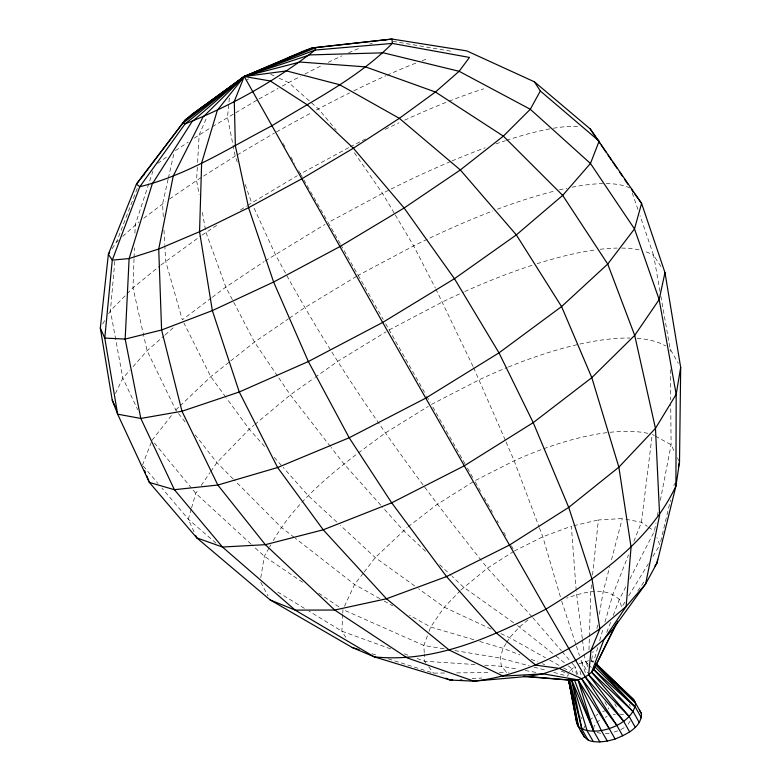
<?xml version="1.0" encoding="UTF-8"?>
<svg xmlns="http://www.w3.org/2000/svg" width="781" height="781" viewBox="0 0 781 781"><rect width="100%" height="100%" fill="white"/><g stroke="black" fill="none" stroke-linecap="round" stroke-linejoin="round"><path stroke-width="0.59" stroke-dasharray="3.9 2.93" d="M588.972 649.802L589.343 637.716M589.382 636.505L590.768 591.793L591.656 583.417M134.029 258.736L133.004 287.838L147.092 350.757L175.784 410.015L186.249 423.4M134.078 257.525L134.42 247.821M134.928 233.275L135.23 224.782L152.881 171.303M342.713 614.393L341.853 631.194L345.739 637.306M342.771 613.192L342.957 609.6M197.32 167.29L196.578 180.509L199.135 194.635M197.593 162.487L199.155 134.859L206.789 117.443M593.814 728.683L593.95 726.594L596.128 723.177M114.817 261.342L110.424 310.75L122.842 378.199L137.729 409.752M229.35 98.035L227.525 117.306L235.188 156.132L237.199 161.823M592.545 575.031L598.392 519.961L622.281 518.555L624.683 519.014M260.766 577.745L264.32 556.306L269.084 547.95M591.705 659.574L593.111 651.227M596.948 628.578L597.543 625.005M599.359 614.276L603.196 591.627L609.658 566.879M629.876 578.936L654.39 531.207L655.991 522.909M657.368 515.802L658.051 512.248M660.345 500.406L671.104 444.731L670.723 404.753M168.091 179.298L162.585 203.812L163.288 216.952M168.354 178.136L174.134 152.451M660.697 541.458L670.528 500.035M673.896 485.841L674.452 483.468M611.503 559.801L622.281 518.555M191.238 509.085L188.328 519.219L194.791 533.501M191.56 507.962L195.767 493.338L198.491 489.375M597.69 647.595L593.716 661.517L591.5 660.765L593.706 663.665M599.681 640.645L602.991 629.037M604.982 622.086L612.939 594.243L628.529 554.891M427.461 635.724L423.858 645.477L424.239 652.75M429.062 631.38L430.653 627.045L444.272 607.227L460.253 590.7M606.769 632.346L610.654 622.164M613.251 615.379L619.294 599.554L626.528 585.447M112.132 248.641L116.525 242.061L137.788 186.981M142.474 465.154L151.67 441.363M633.869 541.399L641.445 522.284L652.242 434.421L654.341 435.573M630.247 720.951L627.514 725.119M344.47 606.32L354.564 584.491L363.429 572.961M115.403 393.507L122.842 378.199L129.88 370.233M583.583 728.634L584.93 725.9M269.679 546.905L270.87 544.816M273.252 540.637C293.422 505.346 325.452 478.167 357.347 453.663M102.692 324.017L105.669 318.912M108.647 313.816L110.424 310.75L126.317 294.632M624.888 602.073L621.715 607.257L619.294 599.554C605.334 585.701 583.065 592.408 566.752 598.109M628.705 595.844L648.415 563.677M652.867 556.414L659.857 545.001L656.909 537.572M506.059 643.495L503.052 648.308L500.211 658.051L501.402 666.271L506.684 672.373L509.095 672.646M506.654 642.529L509.651 637.706L519.502 626.938L528.386 619.606M201.215 485.411L210.079 472.525M210.763 471.529L216.903 462.606L249.256 429.179L253.913 425.284M637.784 590.944L644.657 580.957M364.161 572.004L375.241 557.585L407.204 527.468M152.11 440.23L172.084 414.731M570.491 670.508L574.836 666.359L570.862 661.751M133.014 366.689L147.092 350.757L164.244 335.674M461.093 589.831L487.432 568.148L513.322 551.669M127.157 293.783L133.004 287.838L160.056 265.725M175.784 410.015L179.279 406.676M180.157 405.847L210.792 376.676L229.79 361.642M116.525 242.061L118.312 240.421M122.763 236.301L138.998 221.892M165.142 334.883L174.173 326.936M254.85 424.503L290.307 394.893L314.001 378.121M160.993 264.964L201.049 235.823M596.723 722.493L599.486 720.297M230.746 360.89L254.489 342.098L288.423 318.814M589.401 720.375L593.072 717.456M408.16 526.726L437.087 504.448L474.643 480.862L514.171 460.78A190.33 73.385 -29.6 0 1 542.59 449.153M143.714 218.27L165.582 201.752M211.309 297.991L182.295 319.79L165.66 261.157L164.82 245.624M212.276 297.268L225.826 287.096L264.124 261.596M358.323 452.941L385.511 432.869L428.33 406.354M157.703 163.463L166.538 157.02M202.035 235.12L218.143 224.43M314.987 377.418L337.695 361.349L386.068 331.818M289.419 318.121L304.395 307.851L357.151 275.986M169.575 199.009L196.578 180.509L235.188 156.132M265.13 260.932L325.052 224.411M175.383 150.626L188.26 142.093M194.205 138.149L211.319 127.332M240.46 209.991L246.552 206.057M247.567 205.393L297.317 175.705M212.325 126.707L257.896 99.568M237.258 154.921L274.395 133.102M620.788 729.63L624.712 727.365M595.864 715.455L597.758 714.351M246.562 80.062L248.641 78.91M258.96 98.982L278.065 88.448M282.302 86.105L288.677 82.591A147.502 14.849 -29.6 0 1 300.5 76.333M276.454 131.891L312.107 112.357M316.305 110.053L318.394 108.91A207.521 26.661 -29.6 0 1 349.683 92.88M298.635 170.707L300.431 173.86L349.195 147.384M340.78 244.726L358.186 275.361L413.657 245.888A284.372 70.065 -29.6 0 1 492.811 210.948M389.153 329.933L442.505 301.925A270.685 77.622 -29.6 0 1 463.631 292.065M514.318 551.044L542.805 536.791L571.36 526.209L576.153 589.86M579.053 663.752L588.63 660.677M602.61 711.716L606.808 709.968M605.216 717.29L607.12 716.499M617.878 730.831L612.743 732.49M573.713 525.672L598.392 519.961M613.29 714.674L615.369 714.4M605.353 733.701L610.605 733.066M459.931 679.421L462.352 679.265M472.075 678.64L481.789 678.025M388.225 658.852L433.523 673.134L445.717 673.007M456.69 672.89L490.829 672.539M499.362 672.441L506.684 672.373M619.655 714.049L625.903 714.937M475.033 664.543L424.679 661.243L415.609 657.953M484.62 665.178L501.402 666.271L518.115 669.229M444.145 648.816L423.858 645.477L344.06 610.088M454.874 650.583L500.211 658.051L529.352 665.861M392.833 41.334L452.384 51.468M525.271 670.498L537.211 672.607M625.874 519.248L641.445 522.284L647.42 526.404M534.009 667.111L546.837 670.547M553.827 672.421L567.816 676.17L568.334 673.886L560.455 670.791M473.862 639.737L430.653 627.045L409.517 615.233M479.7 641.455L503.052 648.308L519.941 654.927M597.104 732.402L600.706 733.466M371.961 653.726L376.608 655.191M390.646 648.894L341.853 631.194L308.768 610.986M404.255 653.834L409.927 655.894M531.187 659.33L537.943 661.976M542.444 663.743L544.699 664.621M270.607 74.283L274.863 76.235M279.11 78.188L288.677 82.591L318.394 108.91L336.269 130.163M491.132 629.076L444.272 607.227L418.636 588.786M500.933 633.645L509.651 637.706L545.499 657.787M655.386 436.14L671.104 444.731L674.784 452.355M549.717 660.15L562.369 667.238M563.423 667.823L569.749 671.367M379.927 598.676L354.564 584.491L295.325 538.255M384.154 601.048L392.609 605.773M277.753 592.047L304.629 608.467M302.628 582.265L264.32 556.306L251.853 544.855M318.755 593.199L341.941 608.916M648.415 527.087L654.39 531.207M513.615 622.76L463.621 587.224L452.101 576.368M517.539 625.552L555.106 655.347M414.691 585.955L375.241 557.585L340.379 525.359M294.369 537.513L280.994 527.068L233.997 479.798M556.043 656.089L567.279 665.061M568.217 665.812L571.965 668.8L572.922 672.236M215.966 543.098L188.328 519.219L161.911 488.066M250.965 544.035L195.767 493.338L191.931 488.681M336.806 522.059L308.192 495.613L283.161 467.399M425.508 551.318L403.347 530.445L381.597 506.088M439.683 564.673L451.213 575.529M593.248 662.425L591.5 660.765L593.15 662.522M233.138 478.938L216.903 462.606L195.221 434.88M587.81 663.899L585.301 661.253L584.364 654.117M588.649 664.777L591.988 668.292M531.939 616.668L487.432 568.148L482.17 561.5M380.796 505.19L343.747 463.699L331.134 447.454M264.593 446.468L249.256 429.179L226.461 398.066M274.287 457.393L282.361 466.491M532.73 617.586L561.334 650.71M562.125 651.637L570.071 660.833M143.255 466.072L158.026 483.488M154.404 443.022L191.169 487.744M481.418 560.543C409.351 470.221 341.736 375.602 286.08 274.199M330.392 446.498L290.307 394.893L278.143 376.959M426.045 663.079L424.679 661.243L424.308 653.97M428.759 666.73L433.523 673.134M225.748 397.099L210.792 376.676L183.906 323.012M587.41 664.201L585.301 661.253L587.908 666.759M354.379 152.744L382.495 193.356L394.717 213.955M277.47 375.964L254.489 342.098L225.826 287.096L205.969 232.308L202.123 211.114M660.98 266.536L653.668 255.475L640.049 215.654M395.332 214.99L413.657 245.888L435.29 287.916M580.976 660.14L587.81 672.812M580.615 716.685L581.806 718.764M660.863 296.263L670.176 349.039L678.347 363.341M283.044 143.431L285.446 147.629M290.844 157.069L294.437 163.366M300.431 173.86L327.571 221.492M340.174 243.672L328.166 222.556L382.495 193.356A278.3 56.886 -29.6 0 1 450.881 161.413M604.787 701.816L608.907 709.089M358.186 275.361L383.198 319.439M385.58 323.637L426.035 395.02M426.631 396.065L430.204 402.361M614.725 703.876L616.492 707M475.238 481.906L481.75 493.426M484.113 497.614L492.411 512.287M497.146 520.663L498.327 522.762M503.657 532.183L506.029 536.371M511.36 545.802L513.137 548.945M465.027 463.885L431.395 404.46L479.309 379.712A237.824 80.414 -29.6 0 1 507.289 367.451M467.428 468.122L474.038 479.798M629.193 704.159L630.374 706.258M285.514 273.145L275.215 254.225L252.624 204.964M260.737 582.353L267.971 595.815M435.847 288.999L473.091 366.562M677.41 457.812L679.509 462.176M473.608 367.666L505.571 440.796M506.049 441.909L514.171 460.78L538.958 526.589M539.388 527.722L542.805 536.791L560.651 597.68M577.667 674.208L574.836 666.359L576.466 674.618M581.738 662.454L585.711 673.691M245.214 184.57L251.628 202.767M632.268 192.897L638.497 211.104M561.715 601.185L576.066 645.116M576.446 646.268L579.463 655.513M579.971 671.094L581.474 676.854M660.023 291.459L653.668 255.475A270.685 77.622 -29.6 0 0 644.735 251.384M582.323 638.663L576.241 591.061M582.48 639.854L584.198 652.936M163.99 230.092L164.762 244.424M670.176 349.039L670.205 351.46M670.381 369.628L670.674 399.911M508.411 367.002A237.824 80.414 -29.6 0 1 630.052 338.056M637.13 338.358A237.824 80.414 -29.6 0 1 665.715 345.983M464.744 291.567A270.685 77.622 -29.6 0 1 532.632 265.12M537.113 263.685A270.685 77.622 -29.6 0 1 594.966 249.949M600.14 249.285A270.685 77.622 -29.6 0 1 617.166 248.085M621.637 248.075A270.685 77.622 -29.6 0 1 640.02 250.086M452.023 160.935A278.3 56.886 -29.6 0 1 485.177 147.775M495.857 143.938A278.3 56.886 -29.6 0 1 505.297 140.736M506.459 140.355A278.3 56.886 -29.6 0 1 552.177 128.455M553.348 128.25A278.3 56.886 -29.6 0 1 578.77 126.512M497.36 209.23A284.372 70.065 -29.6 0 1 554.94 190.974M559.381 189.9A284.372 70.065 -29.6 0 1 566.928 188.221M572.141 187.176A284.372 70.065 -29.6 0 1 602.698 183.613M606.173 183.594A284.372 70.065 -29.6 0 1 629.847 187.918M304.766 74.117A147.502 14.849 -29.6 0 1 321.587 65.604M328.235 62.343A147.502 14.849 -29.6 0 1 341.941 55.851M348.551 52.854A147.502 14.849 -29.6 0 1 359.982 47.924M369.833 44.039A147.502 14.849 -29.6 0 1 372.42 43.092M353.881 90.811A207.521 26.661 -29.6 0 1 385.892 75.747M386.966 75.259A207.521 26.661 -29.6 0 1 418.001 62.275M422.199 60.693A207.521 26.661 -29.6 0 1 428.203 58.516M543.713 448.743A190.33 73.385 -29.6 0 1 608.799 432.43M610 432.303A190.33 73.385 -29.6 0 1 648.074 433.387M350.259 146.808A252.185 41.364 -29.6 0 1 361.203 141.195M362.296 140.639A252.185 41.364 -29.6 0 1 365.586 138.979M385.179 129.334A252.185 41.364 -29.6 0 1 398.954 122.812M404.656 120.167A252.185 41.364 -29.6 0 1 447.864 101.647M449.055 101.169A252.185 41.364 -29.6 0 1 483.703 88.868"/><path stroke-width="1.17" d="M679.509 462.176L680.681 367.431L664.973 272.569L641.591 203.382L590.241 128.953L534.419 81.82L466.774 50.892L392.052 39.05L312.146 47.953L304.297 50.706L244.248 76.489L191.57 114.7L185.087 120.089L136.421 184.15L108.364 254.284L100.319 328.098L112.21 400.067L117.648 414.184L149.356 482.433L196.783 537.894L270.206 599.964L352.221 647.508L374.294 656.87L450.217 680.046L473.94 681.169L528.181 676.366L543.029 673.837L559.264 668.39L575.665 660.384L590.973 650.446L604.045 639.317L613.915 627.846L645.614 584.003L657.016 562.984L675.916 486.094L679.509 462.176L678.386 466.901M572.102 695.92L568.568 679.655L576.817 723.323C580.634 730.645 583.719 740.661 593.287 741.579C600.677 742.536 608.077 741.198 615.116 738.992C626.108 734.56 641.562 727.492 641.484 713.697L639.541 710.212M629.623 731.865L623.589 721.166L588.64 674.686L590.973 650.446L599.857 628.793L626.128 606.534L645.614 584.003L659.613 515.109L655.464 428.369L634.699 335.391L607.725 264.046L562.691 195.377L503.364 136.119L435.427 92.012L365.508 66.873L300.021 62.031L244.248 76.489L191.57 114.7M657.592 559.381L657.016 562.984L654.956 565.971M680.681 367.431L676.19 394.317L675.916 486.094C649.675 541.653 596.743 577.842 545.978 609.131C493.241 636.408 435.193 663.225 374.294 656.87L295.198 610.117L270.206 599.964M664.973 272.569L659.174 299.572L634.699 335.391L591.813 377.633L533.228 422.628L464.178 465.876L391.681 502.818L323.227 529.801L265.335 544.679L222.468 547.032L196.783 537.894L195.787 535.698M524.129 676.502L571.77 680.29C579.17 680.954 586.238 677.049 591.549 672.197L604.045 639.317L626.128 606.534L631.058 547.13L618.864 467.175L591.813 377.633L561.568 306.582L516.339 234.896L460.331 169.946L399.335 118.341L339.579 84.69L286.549 70.925L244.248 76.489L185.087 120.089L136.421 184.15L139.819 186.708C187.089 175.256 228.872 148.078 271.671 125.907C312.947 100.407 357.864 78.217 392.277 43.414L392.052 39.05L312.146 47.953L244.248 76.489L182.832 123.232L185.117 123.847C231.479 105.816 275.83 80.55 315.114 50.052L315.875 47.7L244.248 76.489L233.831 84.455M109.623 252.4L108.364 254.284L112.279 260.132L129.119 258.56L158.728 249.022L199.555 231.703L248.583 207.678L301.515 178.966L353.383 148.214L399.335 118.341L435.427 92.012L459.13 71.296L469.469 57.433L392.277 43.414L315.114 50.052L244.248 76.489L234.29 101.384L235.364 145.822L248.583 207.678L273.614 282.029L308.349 361.535L349.185 437.76L391.681 502.818L446.556 576.573L496.833 633.391L535.678 665.119L559.264 668.39L581.63 678.66L616.687 725.158L622.74 735.848M568.49 679.285L578.457 726.847C594.966 738.777 633.879 724.192 635.539 703.076L633.625 699.63L596.313 664.006M635.275 727.326L629.261 716.636L591.549 672.197L593.765 669.6L616.102 623.873M639.297 722.562L633.303 711.881L593.765 669.6L617.761 621.266M534.419 81.82L540.325 90.996L530.289 109.272L503.364 136.119L460.331 169.946L404.119 208L339.745 246.669L273.614 282.029L212.344 310.604L161.599 329.982L125.165 339.081L104.771 338.085L100.319 328.098M248.7 75.161L244.248 76.489L191.931 121.797L152.207 184.043L129.119 258.56L125.165 339.081L140.814 418.45L174.407 489.707L222.468 547.032L295.198 610.117L334.698 610.039L386.488 598.773L446.556 576.573L509.368 545.128L568.724 507.396L618.864 467.175L655.464 428.369L676.19 394.317L659.174 299.572L634.494 228.901L590.456 163.473L530.289 109.272L459.13 71.296L383.393 52.825L309.754 54.914L244.248 76.489L217.382 110.189L201.635 162.985L199.555 231.703L212.344 310.604L239.269 391.994L277.616 467.516L323.227 529.801L386.488 598.773L449.221 650.065L503.159 676.141L543.029 673.837L578.008 679.86L609.043 728.322L615.116 738.992M616.687 725.158L585.262 676.893L545.978 609.131L382.661 322.455L244.248 76.489L202.914 117.16L173.226 176.008L158.728 249.022L161.599 329.982L181.973 411.255L217.831 485.04L265.335 544.679L334.698 610.039L407.301 657.953L473.94 681.169C519.902 676.043 562.418 655.142 599.857 628.793L592.105 579.453L568.724 507.396L533.228 422.628L498.991 352.856L454.454 278.7L404.119 208L353.383 148.214L307.431 104.927L270.265 80.97L244.248 76.489L185.117 123.847L139.819 186.708L112.279 260.132L104.771 338.085L117.648 414.184L140.814 418.45L181.973 411.255L239.269 391.994L308.349 361.535L382.661 322.455L454.454 278.7L516.339 234.896L562.691 195.377L590.456 163.473L599.154 141.117L540.325 90.996M242.481 78.129L244.248 76.489M141.693 176.857L144.309 174.612M225.309 90.977L231.937 85.91M201.742 107.495L203.773 106.177M205.793 104.859L210.85 101.579M283.278 60.459L285.436 59.395M287.584 58.341L292.973 55.695M452.638 679.89L450.217 680.046L445.766 678.201M523.68 676.18L574.64 680.417L593.775 731.348L599.857 741.95M383.305 39.714L385.687 40.124M352.221 647.508L359.182 649.704M593.765 669.6L635.441 707.254L641.406 717.915M603.703 672.343L605.441 673.993M618.513 686.392L620.26 688.041M591.549 672.197L633.303 711.881M596.293 664.065L613.495 681.022M617.8 685.269L623.824 691.205M595.151 667.062L635.441 707.254L595.61 664.768L635.539 703.076L595.981 663.733L633.625 699.63L641.484 713.697M588.64 674.686L629.261 716.636M585.262 676.893L623.589 721.166M631.39 189.285L633.43 192.106M634.797 193.991L641.591 203.382L634.494 228.901L607.725 264.046L561.568 306.582L498.991 352.856L425.655 398.193L349.185 437.76L277.616 467.516L217.831 485.04L174.407 489.707L149.356 482.433L146.779 475.961M590.241 128.953L599.847 143.05M601.224 145.061L606.017 152.11M608.077 155.126L611.503 160.164M612.88 162.175L617 168.218M619.743 172.24L622.486 176.272M624.536 179.288L627.973 184.326M593.287 741.579L587.214 731.016L571.77 680.29L593.775 731.348L578.008 679.86L601.224 730.44L607.306 741.071M578.457 726.847L569.593 679.499L582.001 729.483L588.054 739.988M579.824 728.536L576.817 723.323L568.47 679.285M581.025 730.625L582.831 733.759M581.63 678.66L609.043 728.322M583.241 734.648L584.491 737.323M112.21 400.067L115.295 406.686M144.631 470.562L145.491 472.72M571.77 680.29L582.001 729.483"/></g></svg>
